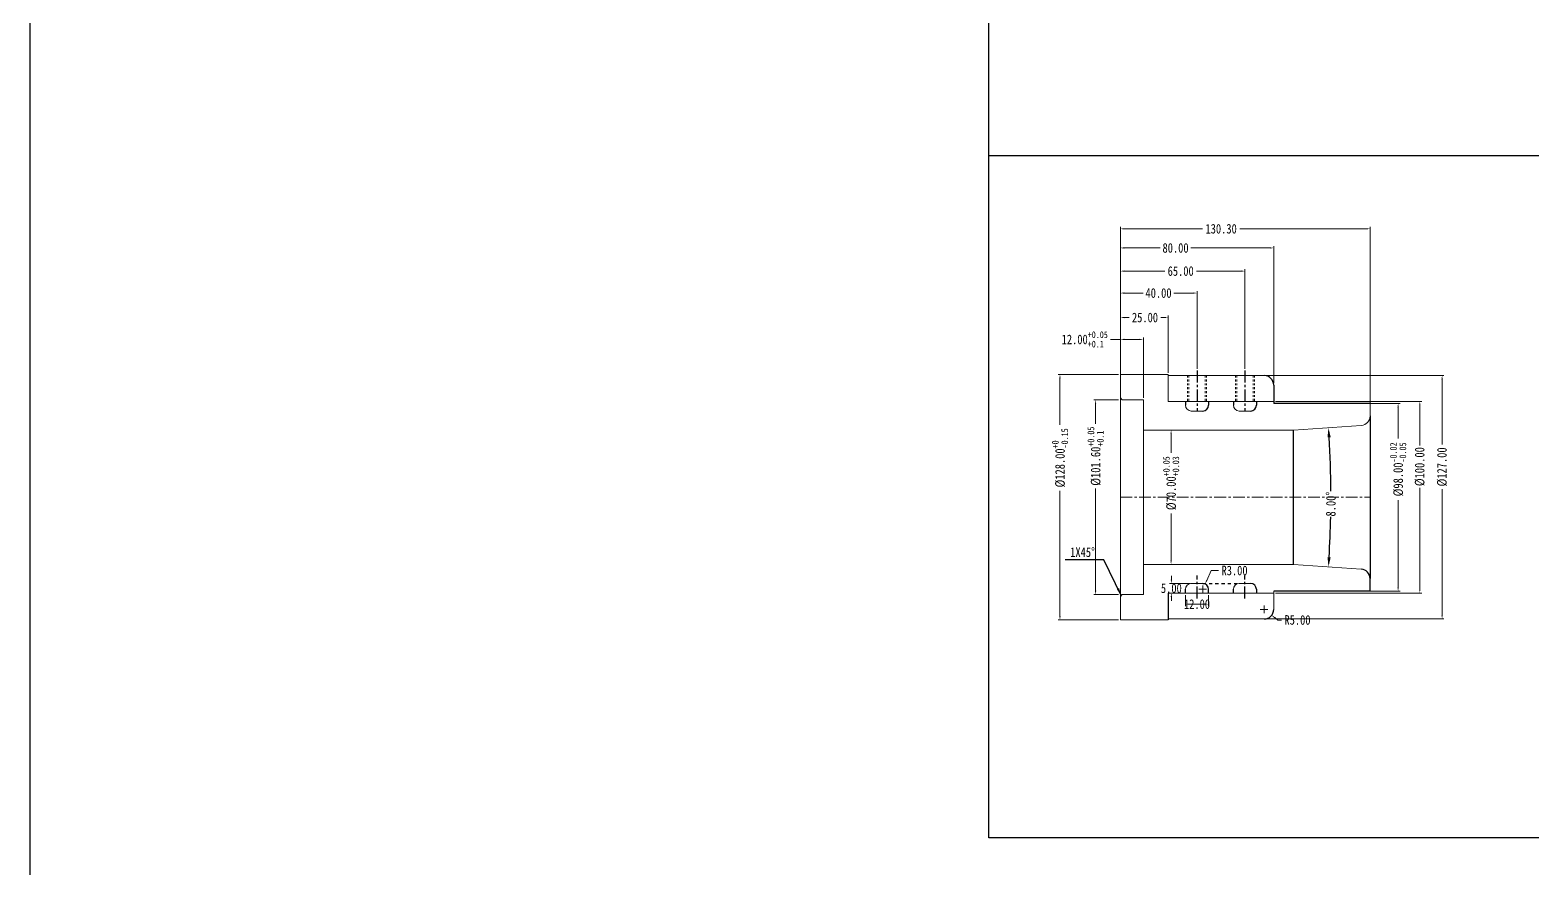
# Model space of a CAD drawing. Header units: millimetres. Extents: x 1727 to 4210, y -6182 to 759.
# Drawn here: x 1727 to 2511, y -265 to 172 of the extents above; entities that cross this region are included whole.
import ezdxf

# ---------------------------------------------------------------- set-up
doc = ezdxf.new("R2010")
doc.units = ezdxf.units.MM
doc.header["$LTSCALE"] = 16.335
doc.header["$PDMODE"] = 3
doc.header["$PDSIZE"] = 0.3125
doc.linetypes.add('CENTER', pattern=[0.6, 0.375, -0.075, 0.075, -0.075])
doc.linetypes.add('HIDDEN', pattern=[0.2, 0.1, -0.1])
doc.layers.get('0').update_dxf_attribs({"linetype": 'CONTINUOUS'})
doc.layers.get('Defpoints').update_dxf_attribs({"linetype": 'CONTINUOUS'})
doc.layers.add('DEFAULT_2', color=8, linetype='HIDDEN')
doc.layers.add('screw', color=33, linetype='CONTINUOUS', lineweight=13)
doc.styles.get("Standard").update_dxf_attribs({"font": 'txt', "width": 0.8})
doc.dimstyles.new('ISO-25', dxfattribs={"dimtxt": 8, "dimasz": 6, "dimexe": 1.25, "dimexo": 0.625, "dimgap": 0, "dimtad": 1, "dimdsep": 46, "dimtxsty": 'Standard', "dimcen": 0, "dimclrd": 4, "dimclre": 4, "dimclrt": 6, "dimazin": 0, "dimtfac": 1, "dimtofl": 0, "dimtmove": 0, "dimatfit": 3, "dimfxl": 0, "dimarcsym": 0})
doc.dimstyles.get("Standard").update_dxf_attribs({"dimtxt": 0.15625, "dimasz": 0.1875, "dimexe": 0.125, "dimexo": 0.0625, "dimtad": 0, "dimtih": 1, "dimtoh": 1, "dimdsep": 46, "dimtxsty": 'Standard', "dimcen": 0.09, "dimadec": 0, "dimazin": 0, "dimtp": 0.01, "dimtm": 0.01, "dimtfac": 1, "dimtofl": 0, "dimtmove": 0, "dimatfit": 3, "dimfxl": 0, "dimtolj": 1, "dimarcsym": 0})
doc.dimstyles.new('STANDARD$0', dxfattribs={"dimscale": 2, "dimtxt": 3, "dimasz": 3, "dimexe": 1.25, "dimexo": 0.625, "dimgap": 0.5, "dimtad": 0, "dimdsep": 46, "dimlunit": 6, "dimtxsty": 'Standard', "dimblk": 'CLOSEDBLANK', "dimcen": 0, "dimclrt": 2, "dimazin": 2, "dimtfac": 2, "dimtmove": 1, "dimatfit": 3, "dimfxl": 0, "dimtolj": 1, "dimtzin": 0, "dimarcsym": 0})

# ---------------------------------------------------------------- blocks, each defined once
blk = doc.blocks.new('*D240')
at = {"color": 1, "lineweight": 0}
for p, q in [((2295.23, -20.8), (2282.32, -20.8)), ((2295.23, -122.4), (2282.32, -122.4))]:
    blk.add_line(p, q, dxfattribs=at)
at = {"color": 0, "lineweight": 0}
for p, q in [((2283.32, -22.8), (2283.32, -33.36)), ((2283.32, -120.4), (2283.32, -66.96))]:
    blk.add_line(p, q, dxfattribs=at)
at = {"color": 0}
for points in [[(2282.99, -22.8), (2283.65, -22.8), (2283.32, -20.8)], [(2282.99, -120.4), (2283.65, -120.4), (2283.32, -122.4)]]:
    blk.add_solid(points, dxfattribs=at)
at = {"layer": 'Defpoints', "color": 0}
for p in [(2296.23, -20.8), (2283.32, -122.4), (2296.23, -122.4)]:
    blk.add_point(p, dxfattribs=at)
at = {"color": 0, "lineweight": 0, "insert": (2283.32, -50.16), "char_height": 5, "attachment_point": 5, "rotation": 90}
blk.add_mtext('\\A1;%%C101.60{\\H0.7x;\\S+0.05^ +0.1;}', dxfattribs=at)
blk = doc.blocks.new('*D241')
at = {"color": 0, "lineweight": 0}
for p, q in [((2296.23, 10.77), (2291.12, 10.77)), ((2306.23, 10.77), (2298.23, 10.77))]:
    blk.add_line(p, q, dxfattribs=at)
at = {"color": 1, "lineweight": 0}
for p, q in [((2296.23, -11.6), (2296.23, 11.77)), ((2308.23, -19.8), (2308.23, 11.77))]:
    blk.add_line(p, q, dxfattribs=at)
at = {"color": 0}
for points in [[(2298.23, 11.1), (2298.23, 10.43), (2296.23, 10.77)], [(2306.23, 11.1), (2306.23, 10.43), (2308.23, 10.77)]]:
    blk.add_solid(points, dxfattribs=at)
at = {"layer": 'Defpoints', "color": 0}
for p in [(2308.23, 10.77), (2296.23, -12.6), (2308.23, -20.8)]:
    blk.add_point(p, dxfattribs=at)
at = {"color": 0, "lineweight": 0, "insert": (2277.65, 10.77), "char_height": 5, "attachment_point": 5}
blk.add_mtext('\\A1;12.00{\\H0.7x;\\S+0.05^ +0.1;}', dxfattribs=at)
blk = doc.blocks.new('*D242')
at = {"color": 1, "lineweight": 0}
for p, q in [((2296.23, -11.6), (2296.23, 47.39)), ((2361.23, -4.52), (2361.23, 47.39))]:
    blk.add_line(p, q, dxfattribs=at)
at = {"color": 0, "lineweight": 0}
for p, q in [((2298.23, 46.39), (2319.37, 46.39)), ((2359.23, 46.39), (2336.04, 46.39))]:
    blk.add_line(p, q, dxfattribs=at)
at = {"color": 0}
for points in [[(2298.23, 46.73), (2298.23, 46.06), (2296.23, 46.39)], [(2359.23, 46.73), (2359.23, 46.06), (2361.23, 46.39)]]:
    blk.add_solid(points, dxfattribs=at)
at = {"layer": 'Defpoints', "color": 0}
for p in [(2361.23, 46.39), (2361.23, -5.52), (2296.23, -12.6)]:
    blk.add_point(p, dxfattribs=at)
at = {"color": 0, "lineweight": 0, "insert": (2327.71, 46.39), "char_height": 5, "attachment_point": 5}
blk.add_mtext('\\A1;65.00', dxfattribs=at)
blk = doc.blocks.new('*D243')
at = {"color": 1, "lineweight": 0}
for p, q in [((2295.23, -7.6), (2263.73, -7.6)), ((2295.23, -135.6), (2263.73, -135.6))]:
    blk.add_line(p, q, dxfattribs=at)
at = {"color": 0, "lineweight": 0}
for p, q in [((2264.73, -9.6), (2264.73, -33.82)), ((2264.73, -133.6), (2264.73, -68.29))]:
    blk.add_line(p, q, dxfattribs=at)
at = {"color": 0}
for points in [[(2264.39, -9.6), (2265.06, -9.6), (2264.73, -7.6)], [(2264.39, -133.6), (2265.06, -133.6), (2264.73, -135.6)]]:
    blk.add_solid(points, dxfattribs=at)
at = {"layer": 'Defpoints', "color": 0}
for p in [(2296.23, -7.6), (2264.73, -135.6), (2296.23, -135.6)]:
    blk.add_point(p, dxfattribs=at)
at = {"color": 0, "lineweight": 0, "insert": (2264.73, -51.05), "char_height": 5, "attachment_point": 5, "rotation": 90}
blk.add_mtext('\\A1;%%C128.00{\\H0.7x;\\S+0^ -0.15;}', dxfattribs=at)
blk = doc.blocks.new('*D244')
at = {"color": 1, "lineweight": 0}
for p, q in [((2309.23, -36.6), (2323.7, -36.6)), ((2309.23, -106.6), (2323.7, -106.6))]:
    blk.add_line(p, q, dxfattribs=at)
at = {"color": 0, "lineweight": 0}
for p, q in [((2322.7, -38.6), (2322.7, -48.46)), ((2322.7, -104.6), (2322.7, -80.06))]:
    blk.add_line(p, q, dxfattribs=at)
at = {"color": 0}
for points in [[(2322.37, -38.6), (2323.03, -38.6), (2322.7, -36.6)], [(2322.37, -104.6), (2323.03, -104.6), (2322.7, -106.6)]]:
    blk.add_solid(points, dxfattribs=at)
at = {"layer": 'Defpoints', "color": 0}
for p in [(2308.23, -36.6), (2308.23, -106.6), (2322.7, -106.6)]:
    blk.add_point(p, dxfattribs=at)
at = {"color": 0, "lineweight": 0, "insert": (2322.7, -64.26), "char_height": 5, "attachment_point": 5, "rotation": 90}
blk.add_mtext('\\A1;%%C70.00{\\H0.7x;\\S+0.05^ +0.03;}', dxfattribs=at)
blk = doc.blocks.new('*D245')
at = {"color": 1, "lineweight": 0}
for p, q in [((2330.23, -122.6), (2330.23, -128.37)), ((2342.23, -122.6), (2342.23, -128.37))]:
    blk.add_line(p, q, dxfattribs=at)
at = {"color": 0, "lineweight": 0}
blk.add_line((2332.23, -127.37), (2340.23, -127.37), dxfattribs=at)
at = {"color": 0}
for points in [[(2332.23, -127.04), (2332.23, -127.71), (2330.23, -127.37)], [(2340.23, -127.04), (2340.23, -127.71), (2342.23, -127.37)]]:
    blk.add_solid(points, dxfattribs=at)
at = {"layer": 'Defpoints', "color": 0}
for p in [(2330.23, -121.6), (2342.23, -121.6), (2342.23, -127.37)]:
    blk.add_point(p, dxfattribs=at)
at = {"color": 0, "lineweight": 0, "insert": (2336.23, -127.37), "char_height": 5, "attachment_point": 5}
blk.add_mtext('\\A1;12.00', dxfattribs=at)
blk = doc.blocks.new('*D246')
at = {"color": 0, "lineweight": 0}
for p, q in [((2343.64, -109.83), (2341.29, -115.05)), ((2347.47, -109.83), (2343.64, -109.83))]:
    blk.add_line(p, q, dxfattribs=at)
at = {"color": 1, "lineweight": 0}
for p, q in [((2337.23, -119.6), (2341.23, -119.6)), ((2339.23, -121.6), (2339.23, -117.6))]:
    blk.add_line(p, q, dxfattribs=at)
at = {"color": 0}
blk.add_solid([(2340.98, -114.91), (2341.59, -115.18), (2340.47, -116.87)], dxfattribs=at)
at = {"layer": 'Defpoints', "color": 0}
for p in [(2340.47, -116.87), (2339.23, -119.6)]:
    blk.add_point(p, dxfattribs=at)
at = {"color": 0, "lineweight": 0, "insert": (2355.81, -109.83), "char_height": 5, "attachment_point": 5}
blk.add_mtext('\\A1;R3.00', dxfattribs=at)
blk = doc.blocks.new('*D287')
at = {"color": 1, "lineweight": 0}
for p, q in [((2296.23, -11.6), (2296.23, 23.17)), ((2321.23, -6.6), (2321.23, 23.17))]:
    blk.add_line(p, q, dxfattribs=at)
at = {"color": 0, "lineweight": 0}
for p, q in [((2298.23, 22.17), (2300.76, 22.17)), ((2319.23, 22.17), (2317.43, 22.17))]:
    blk.add_line(p, q, dxfattribs=at)
at = {"color": 0}
for points in [[(2298.23, 22.5), (2298.23, 21.83), (2296.23, 22.17)], [(2319.23, 22.5), (2319.23, 21.83), (2321.23, 22.17)]]:
    blk.add_solid(points, dxfattribs=at)
at = {"layer": 'Defpoints', "color": 0}
for p in [(2296.23, 22.17), (2321.23, -7.6), (2296.23, -12.6)]:
    blk.add_point(p, dxfattribs=at)
at = {"color": 0, "lineweight": 0, "insert": (2309.09, 22.17), "char_height": 5, "attachment_point": 5}
blk.add_mtext('\\A1;25.00', dxfattribs=at)
blk = doc.blocks.new('*D288')
at = {"color": 1, "lineweight": 0}
for p, q in [((2296.23, 4.08), (2296.23, 35.93)), ((2336.23, -4.52), (2336.23, 35.93))]:
    blk.add_line(p, q, dxfattribs=at)
at = {"color": 0, "lineweight": 0}
for p, q in [((2298.23, 34.93), (2308.15, 34.93)), ((2334.23, 34.93), (2324.15, 34.93))]:
    blk.add_line(p, q, dxfattribs=at)
at = {"color": 0}
for points in [[(2298.23, 35.26), (2298.23, 34.6), (2296.23, 34.93)], [(2334.23, 35.26), (2334.23, 34.6), (2336.23, 34.93)]]:
    blk.add_solid(points, dxfattribs=at)
at = {"layer": 'Defpoints', "color": 0}
for p in [(2296.23, 34.93), (2296.23, 3.08), (2336.23, -5.52)]:
    blk.add_point(p, dxfattribs=at)
at = {"color": 0, "lineweight": 0, "insert": (2316.15, 34.93), "char_height": 5, "attachment_point": 5}
blk.add_mtext('\\A1;40.00', dxfattribs=at)
blk = doc.blocks.new('*D247')
at = {"color": 1, "lineweight": 0}
for p, q in [((2372.23, -8.1), (2465.09, -8.1)), ((2372.23, -135.1), (2465.09, -135.1))]:
    blk.add_line(p, q, dxfattribs=at)
at = {"color": 0, "lineweight": 0}
for p, q in [((2464.09, -10.1), (2464.09, -44.1)), ((2464.09, -133.1), (2464.09, -67.44))]:
    blk.add_line(p, q, dxfattribs=at)
at = {"color": 0}
for points in [[(2463.76, -10.1), (2464.42, -10.1), (2464.09, -8.1)], [(2463.76, -133.1), (2464.42, -133.1), (2464.09, -135.1)]]:
    blk.add_solid(points, dxfattribs=at)
at = {"layer": 'Defpoints', "color": 0}
for p in [(2371.23, -8.1), (2371.23, -135.1), (2464.09, -135.1)]:
    blk.add_point(p, dxfattribs=at)
at = {"color": 0, "lineweight": 0, "insert": (2464.09, -55.77), "char_height": 5, "attachment_point": 5, "rotation": 90}
blk.add_mtext('\\A1;%%c127.00', dxfattribs=at)
blk = doc.blocks.new('*D248')
at = {"color": 1, "lineweight": 0}
for p, q in [((2332.81, -116.6), (2321.84, -116.6)), ((2332.81, -121.6), (2321.84, -121.6))]:
    blk.add_line(p, q, dxfattribs=at)
at = {"color": 0, "lineweight": 0}
for p, q in [((2322.84, -114.6), (2322.84, -112.6)), ((2322.84, -123.6), (2322.84, -125.6))]:
    blk.add_line(p, q, dxfattribs=at)
at = {"color": 0}
for points in [[(2322.5, -114.6), (2323.17, -114.6), (2322.84, -116.6)], [(2322.5, -123.6), (2323.17, -123.6), (2322.84, -121.6)]]:
    blk.add_solid(points, dxfattribs=at)
at = {"layer": 'Defpoints', "color": 0}
for p in [(2333.81, -116.6), (2322.84, -121.6), (2333.81, -121.6)]:
    blk.add_point(p, dxfattribs=at)
at = {"color": 0, "lineweight": 0, "insert": (2322.84, -119.1), "char_height": 5, "attachment_point": 5}
blk.add_mtext('\\A1;5.00', dxfattribs=at)
blk = doc.blocks.new('*D289')
at = {"color": 1, "lineweight": 0}
for p, q in [((2369.23, -130.1), (2373.23, -130.1)), ((2371.23, -132.1), (2371.23, -128.1))]:
    blk.add_line(p, q, dxfattribs=at)
at = {"color": 0, "lineweight": 0}
for p, q in [((2378.33, -135.64), (2376.75, -134.41)), ((2380.33, -135.64), (2378.33, -135.64))]:
    blk.add_line(p, q, dxfattribs=at)
at = {"color": 0}
blk.add_solid([(2376.95, -134.15), (2376.54, -134.68), (2375.17, -133.18)], dxfattribs=at)
at = {"layer": 'Defpoints', "color": 0}
for p in [(2371.23, -130.1), (2375.17, -133.18)]:
    blk.add_point(p, dxfattribs=at)
at = {"color": 0, "lineweight": 0, "insert": (2388.66, -135.64), "char_height": 5, "attachment_point": 5}
blk.add_mtext('\\A1;R5.00', dxfattribs=at)
blk = doc.blocks.new('*D249')
at = {"color": 1, "lineweight": 0}
for p, q in [((2420.39, -22.6), (2442.15, -22.6)), ((2418.36, -120.6), (2442.15, -120.6))]:
    blk.add_line(p, q, dxfattribs=at)
at = {"color": 0, "lineweight": 0}
for p, q in [((2441.15, -24.6), (2441.15, -40.93)), ((2441.15, -118.6), (2441.15, -73.19))]:
    blk.add_line(p, q, dxfattribs=at)
at = {"color": 0}
for points in [[(2440.81, -24.6), (2441.48, -24.6), (2441.15, -22.6)], [(2440.81, -118.6), (2441.48, -118.6), (2441.15, -120.6)]]:
    blk.add_solid(points, dxfattribs=at)
at = {"layer": 'Defpoints', "color": 0}
for p in [(2419.39, -22.6), (2417.36, -120.6), (2441.15, -120.6)]:
    blk.add_point(p, dxfattribs=at)
at = {"color": 0, "lineweight": 0, "insert": (2441.15, -57.06), "char_height": 5, "attachment_point": 5, "rotation": 90}
blk.add_mtext('\\A1;%%C98.00{\\H0.7x;\\S-0.02^ -0.05;}', dxfattribs=at)
blk = doc.blocks.new('*D250')
at = {"color": 1, "lineweight": 0}
for p, q in [((2296.23, -11.6), (2296.23, 69.45)), ((2426.53, -22.44), (2426.53, 69.45))]:
    blk.add_line(p, q, dxfattribs=at)
at = {"color": 0, "lineweight": 0}
for p, q in [((2298.23, 68.45), (2339.15, 68.45)), ((2424.53, 68.45), (2358.49, 68.45))]:
    blk.add_line(p, q, dxfattribs=at)
at = {"color": 0}
for points in [[(2298.23, 68.79), (2298.23, 68.12), (2296.23, 68.45)], [(2424.53, 68.79), (2424.53, 68.12), (2426.53, 68.45)]]:
    blk.add_solid(points, dxfattribs=at)
at = {"layer": 'Defpoints', "color": 0}
for p in [(2426.53, 68.45), (2296.23, -12.6), (2426.53, -23.44)]:
    blk.add_point(p, dxfattribs=at)
at = {"color": 0, "lineweight": 0, "insert": (2348.82, 68.45), "char_height": 5, "attachment_point": 5}
blk.add_mtext('\\A1;130.30', dxfattribs=at)
blk = doc.blocks.new('*D251')
at = {"color": 1, "lineweight": 0}
for p, q in [((2377.23, -21.6), (2453.48, -21.6)), ((2377.23, -121.6), (2453.48, -121.6))]:
    blk.add_line(p, q, dxfattribs=at)
at = {"color": 0, "lineweight": 0}
for p, q in [((2452.48, -23.6), (2452.48, -44.63)), ((2452.48, -119.6), (2452.48, -66.63))]:
    blk.add_line(p, q, dxfattribs=at)
at = {"color": 0}
for points in [[(2452.15, -23.6), (2452.81, -23.6), (2452.48, -21.6)], [(2452.15, -119.6), (2452.81, -119.6), (2452.48, -121.6)]]:
    blk.add_solid(points, dxfattribs=at)
at = {"layer": 'Defpoints', "color": 0}
for p in [(2376.23, -21.6), (2376.23, -121.6), (2452.48, -121.6)]:
    blk.add_point(p, dxfattribs=at)
at = {"color": 0, "lineweight": 0, "insert": (2452.48, -55.63), "char_height": 5, "attachment_point": 5, "rotation": 90}
blk.add_mtext('\\A1;%%c100.00', dxfattribs=at)
blk = doc.blocks.new('*D290')
at = {"color": 1, "lineweight": 0}
for p, q in [((2296.23, 50.56), (2296.23, 59.46)), ((2376.23, -12.1), (2376.23, 59.46))]:
    blk.add_line(p, q, dxfattribs=at)
at = {"color": 0, "lineweight": 0}
for p, q in [((2298.23, 58.46), (2317.04, 58.46)), ((2374.23, 58.46), (2333.04, 58.46))]:
    blk.add_line(p, q, dxfattribs=at)
at = {"color": 0}
for points in [[(2298.23, 58.8), (2298.23, 58.13), (2296.23, 58.46)], [(2374.23, 58.8), (2374.23, 58.13), (2376.23, 58.46)]]:
    blk.add_solid(points, dxfattribs=at)
at = {"layer": 'Defpoints', "color": 0}
for p in [(2296.23, 58.46), (2296.23, 49.56), (2376.23, -13.1)]:
    blk.add_point(p, dxfattribs=at)
at = {"color": 0, "lineweight": 0, "insert": (2325.04, 58.46), "char_height": 5, "attachment_point": 5}
blk.add_mtext('\\A1;80.00', dxfattribs=at)
blk = doc.blocks.new('*D291')
at = {"color": 4, "lineweight": -2}
for start, end in [(0.34087, 3.44916), (356.55084, 358.87192)]:
    blk.add_arc((1886.01, -71.6), 520.07, start, end, dxfattribs=at)
at = {"color": 4}
for points in [[(2404.31, -40.37), (2405.97, -40.26), (2404.82, -35.33)], [(2405.97, -102.95), (2404.31, -102.84), (2404.82, -107.88)]]:
    blk.add_solid(points, dxfattribs=at)
at = {"layer": 'Defpoints', "color": 0}
for p in [(2386.53, -36.6), (2421.88, -34.13), (2405.94, -59.5), (2386.53, -106.6), (2421.88, -109.08)]:
    blk.add_point(p, dxfattribs=at)
at = {"color": 6, "insert": (2406.07, -75.18), "char_height": 5, "attachment_point": 5, "rotation": 89.6064}
blk.add_mtext('\\A1;8.00°', dxfattribs=at)

msp = doc.modelspace()

# ---------------------------------------------------------------- linework, layer by layer
at = {"ltscale": 0.5}
for p, q in [((2227.542, 106.775), (2729.665, 106.775)), ((2426.533, -120.604), (2426.533, -114.064))]:
    msp.add_line(p, q, dxfattribs=at)
at = {"lineweight": 0}
for p, q in [((2296.233, -7.604), (2321.233, -7.604)), ((2296.233, -7.604), (2296.233, -19.804)), ((2321.233, -7.604), (2321.233, -21.604)), ((2321.233, -8.104), (2371.233, -8.104)), ((2296.233, -19.804), (2297.233, -20.804)), ((2296.233, -19.804), (2296.233, -135.604)), ((2308.233, -20.804), (2297.233, -20.804)), ((2308.233, -20.804), (2308.233, -41.604)), ((2321.233, -21.604), (2376.233, -21.604)), ((2426.533, -22.604), (2426.533, -29.145)), ((2333.233, -26.604), (2339.233, -26.604)), ((2358.233, -26.604), (2364.233, -26.604)), ((2308.233, -36.604), (2386.533, -36.604)), ((2386.533, -36.604), (2421.881, -34.132)), ((2308.233, -41.604), (2308.233, -101.604)), ((2308.233, -122.404), (2308.233, -101.604)), ((2308.233, -106.604), (2386.533, -106.604)), ((2386.533, -106.604), (2421.881, -109.076)), ((2333.233, -116.604), (2339.233, -116.604)), ((2358.233, -116.604), (2364.233, -116.604)), ((2297.233, -122.404), (2296.233, -123.404)), ((2296.233, -123.404), (2296.233, -130.604)), ((2308.233, -122.404), (2297.233, -122.404)), ((2321.233, -121.604), (2376.233, -121.604)), ((2376.233, -120.604), (2376.233, -130.104)), ((2296.233, -135.604), (2321.233, -135.604)), ((2321.233, -135.104), (2371.233, -135.104))]:
    msp.add_line(p, q, dxfattribs=at)
at = {"color": 1, "linetype": 'CENTER'}
for p, q in [((2336.233, -5.523), (2336.233, -26.604)), ((2361.233, -5.523), (2361.233, -26.604)), ((2336.233, -124.35), (2336.233, -112.373)), ((2361.233, -124.35), (2361.233, -112.373))]:
    msp.add_line(p, q, dxfattribs=at)
for p, q in [((2376.233, -13.104), (2376.233, -22.604)), ((2330.233, -21.604), (2330.233, -23.604)), ((2342.233, -21.604), (2342.233, -23.604)), ((2355.233, -21.604), (2355.233, -23.604)), ((2367.233, -21.604), (2367.233, -23.604)), ((2426.533, -22.604), (2376.233, -22.604)), ((2426.533, -29.145), (2426.533, -114.064)), ((2386.533, -106.604), (2386.533, -36.604)), ((2321.233, -121.604), (2321.233, -135.604)), ((2330.233, -121.604), (2330.233, -119.604)), ((2342.233, -121.604), (2342.233, -119.604)), ((2355.233, -121.604), (2355.233, -119.604)), ((2367.233, -119.604), (2367.233, -121.604)), ((2426.533, -120.604), (2376.233, -120.604))]:
    msp.add_line(p, q)
at = {"color": 1, "linetype": 'CENTER', "lineweight": 0}
msp.add_line((2296.233, -71.604), (2426.533, -71.604), dxfattribs=at)
msp.add_line((2296.233, -71.604), (2426.533, -71.604), dxfattribs=at)
msp.add_lwpolyline([(1727.389, 759.168), (4210.482, 759.168), (4210.482, -6181.558), (1727.389, -6181.558)], close=True)
at = {"ltscale": 0.5}
msp.add_lwpolyline([(2227.542, 436.4), (3109.231, 436.4), (3109.231, -249.313), (2227.542, -249.313)], close=True, dxfattribs=at)
for centre, radius, start, end in [((2371.233, -13.104), 5, 0, 90), ((2339.233, -23.604), 3, 270, 0), ((2364.233, -23.604), 3, 270, 0), ((2339.233, -119.604), 3, 0, 90), ((2364.233, -119.604), 3, 0, 90), ((2371.233, -130.104), 5, 270, 0)]:
    msp.add_arc(centre, radius, start, end)
at = {"lineweight": 0}
for centre, radius, start, end in [((2333.233, -23.604), 3, 180, 270), ((2358.233, -23.604), 3, 180, 270), ((2421.533, -29.145), 5, 274, 0), ((2333.233, -119.604), 3, 90, 180), ((2358.233, -119.604), 3, 90, 180)]:
    msp.add_arc(centre, radius, start, end, dxfattribs=at)
at = {"ltscale": 0.5}
msp.add_arc((2421.533, -114.064), 5, 0, 86, dxfattribs=at)
at = {"layer": 'DEFAULT_2', "color": 8, "linetype": 'HIDDEN'}
msp.add_line((2339.233, -116.604), (2358.233, -116.604), dxfattribs=at)
at = {"layer": 'screw', "color": 92, "linetype": 'HIDDEN', "ltscale": 0.621977}
for p, q in [((2331.233, -8.104), (2331.233, -21.604)), ((2341.233, -8.104), (2341.233, -21.604)), ((2356.233, -8.104), (2356.233, -21.604)), ((2366.233, -8.104), (2366.233, -21.604))]:
    msp.add_line(p, q, dxfattribs=at)
at = {"layer": 'screw', "linetype": 'HIDDEN', "ltscale": 0.621977}
for p, q in [((2331.983, -8.104), (2331.983, -21.604)), ((2340.483, -8.104), (2340.483, -21.604)), ((2356.983, -8.104), (2356.983, -21.604)), ((2365.483, -8.104), (2365.483, -21.604))]:
    msp.add_line(p, q, dxfattribs=at)

# ---------------------------------------------------------------- texts
at = {"insert": (2270.064, -97.762), "char_height": 5, "width": 18.00079, "attachment_point": 1}
msp.add_mtext('{\\fSimSun|b0|i0|c134|p2;1X45%%D}', dxfattribs=at)

# ---------------------------------------------------------------- dimensions: what is measured, and where the dimension line sits
at = {"lineweight": 0}
for base, p1, p2, dimstyle, override, picture, middle in [((2426.533, 68.454), (2296.233, -12.604), (2426.533, -23.436), 'Standard', {"dimtxt": 5, "dimasz": 2, "dimexe": 1, "dimexo": 1, "dimgap": 1, "dimzin": 0, "dimdsep": 0, "dimcen": 2, "dimclre": 1, "dimtol": 0, "dimtp": 0, "dimtm": 0, "dimtzin": 0, "dimlwd": 0, "dimlwe": 0}, '*D250', (2348.82, 68.454)), ((2296.233, 58.464), (2376.233, -13.104), (2296.233, 49.557), 'STANDARD$0', {"dimscale": 1, "dimtxt": 5, "dimasz": 2, "dimexe": 1, "dimexo": 1, "dimgap": 1, "dimtih": 1, "dimtoh": 1, "dimzin": 0, "dimdsep": 0, "dimlunit": 2, "dimcen": 2, "dimclre": 1, "dimclrt": 0, "dimadec": 0, "dimazin": 0, "dimtfac": 1, "dimtofl": 0, "dimtmove": 0, "dimlwd": 0, "dimlwe": 0}, '*D290', (2325.041, 58.464)), ((2361.233, 46.392), (2296.233, -12.604), (2361.233, -5.523), 'Standard', {"dimtxt": 5, "dimasz": 2, "dimexe": 1, "dimexo": 1, "dimgap": 1, "dimzin": 0, "dimdsep": 0, "dimcen": 2, "dimclre": 1, "dimtol": 0, "dimtp": 0, "dimtm": 0, "dimtzin": 0, "dimlwd": 0, "dimlwe": 0}, '*D242', (2327.706, 46.392)), ((2296.233, 34.929), (2336.233, -5.523), (2296.233, 3.081), 'Standard', {"dimtxt": 5, "dimasz": 2, "dimexe": 1, "dimexo": 1, "dimgap": 1, "dimzin": 0, "dimdsep": 0, "dimcen": 2, "dimclre": 1, "dimtol": 0, "dimtp": 0, "dimtm": 0, "dimtzin": 0, "dimlwd": 0, "dimlwe": 0}, '*D288', (2316.146, 34.929)), ((2296.233, 22.167), (2321.233, -7.604), (2296.233, -12.604), 'Standard', {"dimtxt": 5, "dimasz": 2, "dimexe": 1, "dimexo": 1, "dimgap": 1, "dimzin": 0, "dimdsep": 0, "dimcen": 2, "dimclre": 1, "dimtol": 0, "dimtp": 0, "dimtm": 0, "dimtzin": 0, "dimlwd": 0, "dimlwe": 0}, '*D287', (2309.093, 22.167)), ((2342.233, -127.373), (2330.233, -121.604), (2342.233, -121.604), 'Standard', {"dimtxt": 5, "dimasz": 2, "dimexe": 1, "dimexo": 1, "dimgap": 1, "dimzin": 0, "dimdsep": 0, "dimcen": 2, "dimclre": 1, "dimtol": 0, "dimtp": 0, "dimtm": 0, "dimtzin": 0, "dimlwd": 0, "dimlwe": 0}, '*D245', (2336.233, -127.373))]:
    dim = msp.add_linear_dim(base=base, p1=p1, p2=p2, dimstyle=dimstyle, override=override, dxfattribs=at)
    dim.commit()
    dim.dimension.update_dxf_attribs({"geometry": picture, "text_midpoint": middle, "dimtype": 160})
dim = msp.add_linear_dim(base=(2308.233, 10.767), p1=(2296.233, -12.604), p2=(2308.233, -20.804), text='<>{\\H0.7x;\\S+0.05^ +0.1;}', dimstyle='Standard', override={"dimtxt": 5, "dimasz": 2, "dimexe": 1, "dimexo": 1, "dimgap": 1, "dimzin": 0, "dimdsep": 0, "dimcen": 2, "dimclre": 1, "dimtol": 0, "dimtp": 0, "dimtm": 0, "dimtzin": 0, "dimlwd": 0, "dimlwe": 0}, dxfattribs=at)
dim.commit()
dim.dimension.update_dxf_attribs({"geometry": '*D241', "text_midpoint": (2277.649, 10.767), "dimtype": 160})
for base, p1, p2, text, dimstyle, override, picture, middle in [((2264.726, -135.604), (2296.233, -7.604), (2296.233, -135.604), '%%C<>{\\H0.7x;\\S+0^ -0.15;}', 'STANDARD$0', {"dimscale": 1, "dimtxt": 5, "dimasz": 2, "dimexe": 1, "dimexo": 1, "dimgap": 1, "dimzin": 0, "dimdsep": 0, "dimlunit": 2, "dimcen": 2, "dimclre": 1, "dimclrt": 0, "dimadec": 0, "dimazin": 0, "dimtfac": 1, "dimtofl": 0, "dimtmove": 0, "dimlwd": 0, "dimlwe": 0}, '*D243', (2264.726, -51.052)), ((2464.09, -135.104), (2371.233, -8.104), (2371.233, -135.104), '%%c<>', 'Standard', {"dimtxt": 5, "dimasz": 2, "dimexe": 1, "dimexo": 1, "dimgap": 1, "dimtih": 0, "dimtoh": 0, "dimzin": 0, "dimdsep": 0, "dimcen": 2, "dimclre": 1, "dimtol": 0, "dimlim": 0, "dimtp": 0, "dimtm": 0, "dimtzin": 0, "dimlwd": 0, "dimlwe": 0}, '*D247', (2464.09, -55.769)), ((2283.319, -122.404), (2296.233, -20.804), (2296.233, -122.404), '%%C<>{\\H0.7x;\\S+0.05^ +0.1;}', 'STANDARD$0', {"dimscale": 1, "dimtxt": 5, "dimasz": 2, "dimexe": 1, "dimexo": 1, "dimgap": 1, "dimzin": 0, "dimdsep": 0, "dimlunit": 2, "dimcen": 2, "dimclre": 1, "dimclrt": 0, "dimadec": 0, "dimazin": 0, "dimtfac": 1, "dimtofl": 0, "dimtmove": 0, "dimlwd": 0, "dimlwe": 0}, '*D240', (2283.319, -50.157)), ((2452.48, -121.604), (2376.233, -21.604), (2376.233, -121.604), '%%c<>', 'STANDARD$0', {"dimscale": 1, "dimtxt": 5, "dimasz": 2, "dimexe": 1, "dimexo": 1, "dimgap": 1, "dimzin": 0, "dimdsep": 0, "dimlunit": 2, "dimcen": 2, "dimclre": 1, "dimclrt": 0, "dimadec": 0, "dimazin": 0, "dimtfac": 1, "dimtofl": 0, "dimtmove": 0, "dimlwd": 0, "dimlwe": 0}, '*D251', (2452.48, -55.633)), ((2441.146, -120.604), (2419.387, -22.604), (2417.364, -120.604), '%%C<>{\\H0.7x;\\S-0.02^ -0.05;}', 'STANDARD$0', {"dimscale": 1, "dimtxt": 5, "dimasz": 2, "dimexe": 1, "dimexo": 1, "dimgap": 1, "dimzin": 0, "dimdsep": 0, "dimlunit": 2, "dimcen": 2, "dimclre": 1, "dimclrt": 0, "dimadec": 0, "dimazin": 0, "dimtfac": 1, "dimtofl": 0, "dimtmove": 0, "dimlwd": 0, "dimlwe": 0}, '*D249', (2441.146, -57.061)), ((2322.698, -106.604), (2308.233, -36.604), (2308.233, -106.604), '%%C<>{\\H0.7x;\\S+0.05^ +0.03;}', 'STANDARD$0', {"dimscale": 1, "dimtxt": 5, "dimasz": 2, "dimexe": 1, "dimexo": 1, "dimgap": 1, "dimzin": 0, "dimdsep": 0, "dimlunit": 2, "dimcen": 2, "dimclre": 1, "dimclrt": 0, "dimadec": 0, "dimazin": 0, "dimtfac": 1, "dimtofl": 0, "dimtmove": 0, "dimlwd": 0, "dimlwe": 0}, '*D244', (2322.698, -64.258))]:
    dim = msp.add_linear_dim(base=base, p1=p1, p2=p2, angle=90, text=text, dimstyle=dimstyle, override=override, dxfattribs=at)
    dim.commit()
    dim.dimension.update_dxf_attribs({"geometry": picture, "text_midpoint": middle, "dimtype": 160})
dim = msp.add_angular_dim_2l(base=(2405.943, -59.503), line1=((2386.533, -106.604), (2421.881, -109.076)), line2=((2386.533, -36.604), (2421.881, -34.132)), dimstyle='Standard', override={"dimtxt": 5, "dimasz": 5, "dimexe": 0, "dimexo": 0, "dimgap": 0, "dimtih": 0, "dimtoh": 0, "dimzin": 0, "dimcen": 0, "dimclrd": 4, "dimclre": 4, "dimclrt": 6, "dimadec": 2, "dimtp": 0, "dimtm": 0, "dimtzin": 0})
dim.commit()
dim.dimension.update_dxf_attribs({"geometry": '*D291', "text_midpoint": (2406.072, -75.177), "dimtype": 162})
dim = msp.add_radius_dim(center=(2339.233, -119.604), mpoint=(2340.466, -116.87), dimstyle='Standard', override={"dimtxt": 5, "dimasz": 2, "dimexe": 1, "dimexo": 1, "dimgap": 1, "dimzin": 0, "dimdsep": 0, "dimcen": 2, "dimclre": 1, "dimtol": 0, "dimtp": 0, "dimtm": 0, "dimtzin": 0, "dimlwd": 0, "dimlwe": 0}, dxfattribs=at)
dim.commit()
dim.dimension.update_dxf_attribs({"geometry": '*D246', "text_midpoint": (2355.806, -109.834), "dimtype": 164})
dim = msp.add_linear_dim(base=(2322.836, -121.604), p1=(2333.805, -116.604), p2=(2333.805, -121.604), angle=90, dimstyle='Standard', override={"dimtxt": 5, "dimasz": 2, "dimexe": 1, "dimexo": 1, "dimgap": 1, "dimzin": 0, "dimdsep": 0, "dimcen": 2, "dimclre": 1, "dimtol": 0, "dimtp": 0, "dimtm": 0, "dimtzin": 0, "dimlwd": 0, "dimlwe": 0}, dxfattribs=at)
dim.commit()
dim.dimension.update_dxf_attribs({"geometry": '*D248', "text_midpoint": (2322.836, -119.104), "dimtype": 160})
dim = msp.add_radius_dim(center=(2371.233, -130.104), mpoint=(2375.173, -133.182), dimstyle='Standard', override={"dimtxt": 5, "dimasz": 2, "dimexe": 1, "dimexo": 1, "dimgap": 1, "dimzin": 0, "dimdsep": 0, "dimcen": 2, "dimclre": 1, "dimtol": 0, "dimtp": 0, "dimtm": 0, "dimtzin": 0, "dimlwd": 0, "dimlwe": 0}, dxfattribs=at)
dim.commit()
dim.dimension.update_dxf_attribs({"geometry": '*D289', "text_midpoint": (2388.659, -135.644)})

# ---------------------------------------------------------------- leaders
msp.add_leader([(2296.733, -122.904), (2287.598, -104.258), (2267.476, -104.258)], dimstyle='ISO-25', override={"dimtxt": 4.5, "dimasz": 4, "dimexe": 0, "dimexo": 0, "dimgap": 0, "dimtad": 0, "dimdsep": 46, "dimclrd": 256, "dimclre": 3, "dimclrt": 6, "dimtofl": 0})

doc.saveas('drawing.dxf')
